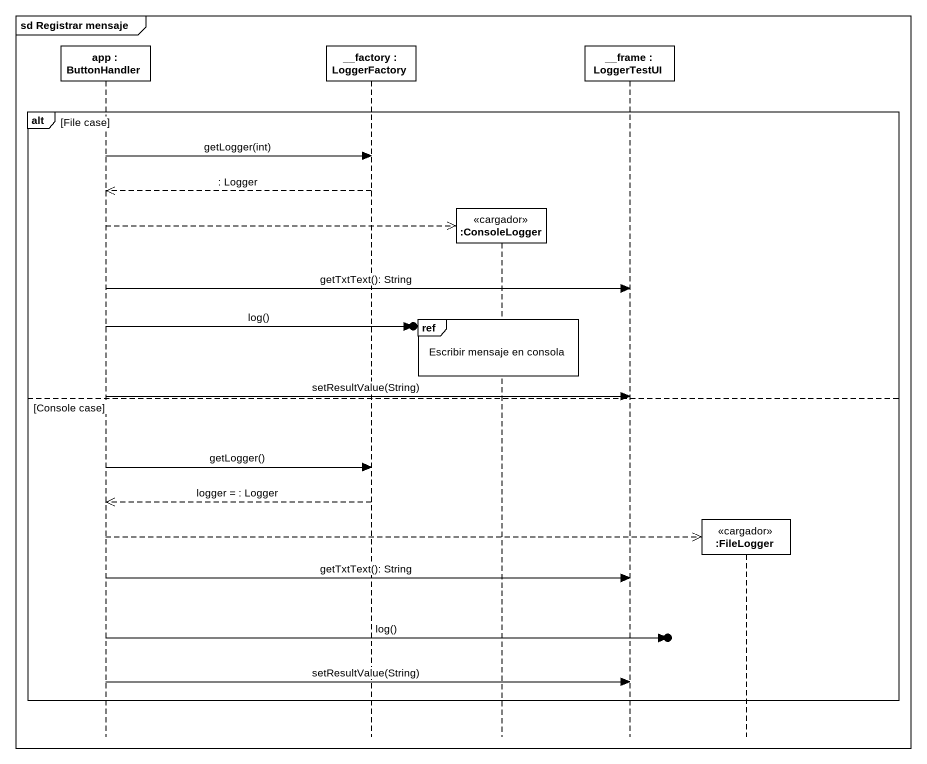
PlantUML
@startuml
mainframe sd Registrar mensaje
hide footbox
participant "app : ButtonHandler" as app
participant "__factory : LoggerFactory" as factory
participant ":ConsoleLogger" as ConsoleLogger <<cargador>>
participant "__frame : LoggerTestUI" as frame_
participant ":FileLogger" as FileLogger <<cargador>>

alt File case
  app -> factory : getLogger(int)
  factory -->> app : : Logger
  app -->> ConsoleLogger **
  app -> frame_ : getTxtText(): String
  ref over ConsoleLogger : Escribir mensaje en consola
  app ->o] : log()
  app -> frame_ : setResultValue(String)
else Console case
  app -> factory : getLogger()
  factory -->> app : logger = : Logger
  app -->> FileLogger **
  app -> frame_ : getTxtText(): String
  app ->o] : log()
  app -> frame_ : setResultValue(String)
end
@enduml
